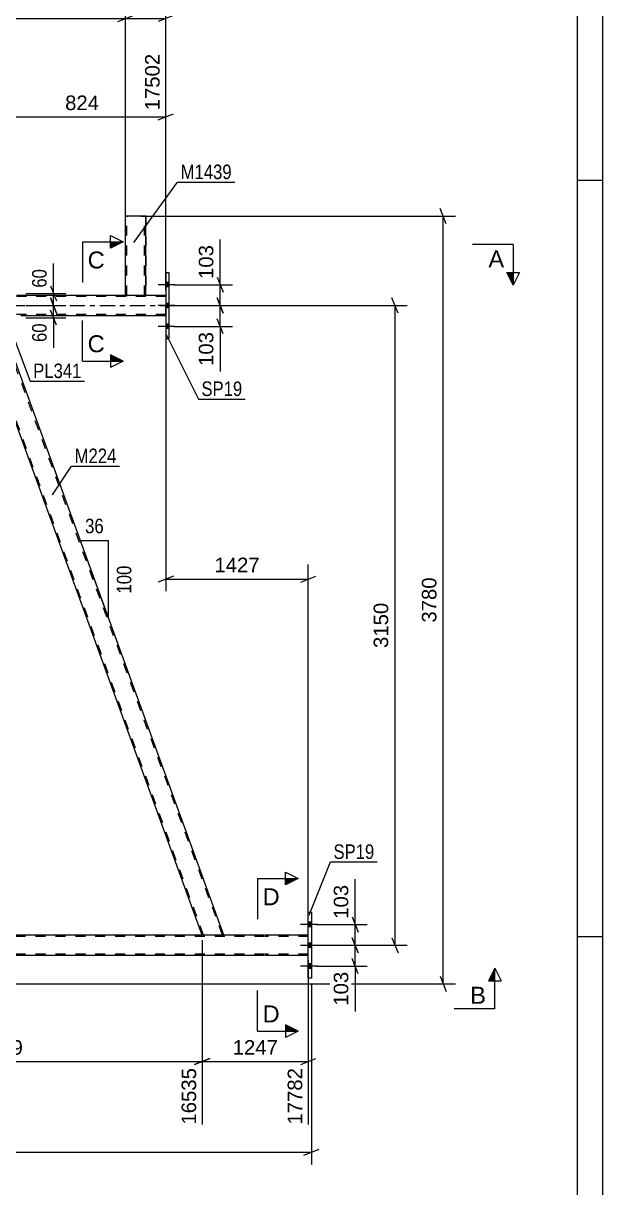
# Model space of a CAD drawing. Header units: millimetres. Extents: x -57 to 784, y -422 to 172.
# Drawn here: x 669.8 to 783.9, y -173.7 to 55.6 of the extents above; entities that cross this region are included whole.
import ezdxf

# ---------------------------------------------------------------- set-up
doc = ezdxf.new("R2010")
doc.units = ezdxf.units.MM
doc.linetypes.add('DXK_LINE_DOT2', pattern=[3.9198, 1.9599, -1.9599])
doc.linetypes.add('DXK_LINE_DOT3', pattern=[5.9187, 2.979, -0.9799, 0.9799, -0.9799])
doc.styles.add('Arial', font='ARIAL.TTF', dxfattribs={"height": 0.2})
doc.styles.add('Arial Narrow', font='ARIALN.TTF', dxfattribs={"height": 0.2})

# ---------------------------------------------------------------- blocks, each defined once
blk = doc.blocks.new('Unknown-122571766-1115')
at = {"color": 5, "linetype": 'Continuous'}
for p, q in [((783.89, -422.36), (783.89, 171.64)), ((778.89, -417.36), (778.89, 166.64)), ((783.89, 24.64), (778.89, 24.64)), ((783.89, -124.36), (778.89, -124.36))]:
    blk.add_line(p, q, dxfattribs=at)
blk = doc.blocks.new('Bolt-122571766-3546 - 3505')
at = {"linetype": 'Continuous'}
for points in [[(698.49, 3.66), (698.49, 4.54), (697.85, 4.54), (697.85, 3.66)], [(698.49, 3.66), (698.49, 4.54), (697.85, 4.54), (697.85, 3.66)], [(698.49, 3.66), (698.49, 4.54), (697.85, 4.54), (697.85, 3.66)], [(698.49, -0.46), (698.49, 0.42), (697.85, 0.42), (697.85, -0.46)], [(698.49, -0.46), (698.49, 0.42), (697.85, 0.42), (697.85, -0.46)], [(698.49, -4.54), (698.49, -3.66), (697.85, -3.66), (697.85, -4.54)], [(698.49, -4.54), (698.49, -3.66), (697.85, -3.66), (697.85, -4.54)], [(698.49, -4.54), (698.49, -3.66), (697.85, -3.66), (697.85, -4.54)]]:
    blk.add_hatch(color=1, dxfattribs=at).paths.add_polyline_path(points)
at = {"color": 1, "linetype": 'Continuous'}
for p, q in [((699.65, 4.1), (696.33, 4.1)), ((699.65, 4.1), (696.33, 4.1)), ((699.65, 4.1), (696.33, 4.1)), ((698.49, 4.54), (697.85, 4.54)), ((698.49, 4.54), (697.85, 4.54)), ((698.49, 4.54), (697.85, 4.54)), ((698.49, 3.66), (697.85, 3.66)), ((698.49, 3.66), (697.85, 3.66)), ((698.49, 3.66), (697.85, 3.66)), ((698.49, 0.42), (697.85, 0.42)), ((698.49, 0.42), (697.85, 0.42)), ((699.65, -0.02), (696.33, -0.02)), ((699.65, -0.02), (696.33, -0.02)), ((698.49, -0.46), (697.85, -0.46)), ((698.49, -0.46), (697.85, -0.46)), ((699.65, -4.1), (696.33, -4.1)), ((699.65, -4.1), (696.33, -4.1)), ((699.65, -4.1), (696.33, -4.1)), ((698.49, -3.66), (697.85, -3.66)), ((698.49, -3.66), (697.85, -3.66)), ((698.49, -3.66), (697.85, -3.66)), ((698.49, -4.54), (697.85, -4.54)), ((698.49, -4.54), (697.85, -4.54)), ((698.49, -4.54), (697.85, -4.54))]:
    blk.add_line(p, q, dxfattribs=at)
blk = doc.blocks.new('Bolt-122571766-3547 - 3505')
at = {"linetype": 'Continuous'}
for points in [[(726.56, -122.34), (726.56, -121.46), (725.92, -121.46), (725.92, -122.34)], [(726.56, -122.34), (726.56, -121.46), (725.92, -121.46), (725.92, -122.34)], [(726.56, -122.34), (726.56, -121.46), (725.92, -121.46), (725.92, -122.34)], [(726.56, -126.46), (726.56, -125.58), (725.92, -125.58), (725.92, -126.46)], [(726.56, -126.46), (726.56, -125.58), (725.92, -125.58), (725.92, -126.46)], [(726.56, -130.54), (726.56, -129.66), (725.92, -129.66), (725.92, -130.54)], [(726.56, -130.54), (726.56, -129.66), (725.92, -129.66), (725.92, -130.54)], [(726.56, -130.54), (726.56, -129.66), (725.92, -129.66), (725.92, -130.54)]]:
    blk.add_hatch(color=1, dxfattribs=at).paths.add_polyline_path(points)
at = {"color": 1, "linetype": 'Continuous'}
for p, q in [((726.56, -121.46), (725.92, -121.46)), ((726.56, -121.46), (725.92, -121.46)), ((726.56, -121.46), (725.92, -121.46)), ((727.72, -121.9), (724.4, -121.9)), ((727.72, -121.9), (724.4, -121.9)), ((727.72, -121.9), (724.4, -121.9)), ((726.56, -122.34), (725.92, -122.34)), ((726.56, -122.34), (725.92, -122.34)), ((726.56, -122.34), (725.92, -122.34)), ((727.72, -126.02), (724.4, -126.02)), ((727.72, -126.02), (724.4, -126.02)), ((726.56, -125.58), (725.92, -125.58)), ((726.56, -125.58), (725.92, -125.58)), ((726.56, -126.46), (725.92, -126.46)), ((726.56, -126.46), (725.92, -126.46)), ((727.72, -130.1), (724.4, -130.1)), ((727.72, -130.1), (724.4, -130.1)), ((727.72, -130.1), (724.4, -130.1)), ((726.56, -129.66), (725.92, -129.66)), ((726.56, -129.66), (725.92, -129.66)), ((726.56, -129.66), (725.92, -129.66)), ((726.56, -130.54), (725.92, -130.54)), ((726.56, -130.54), (725.92, -130.54)), ((726.56, -130.54), (725.92, -130.54))]:
    blk.add_line(p, q, dxfattribs=at)
blk = doc.blocks.new('Part-122571766-3979 - 3505')
at = {"color": 7, "linetype": 'DXK_LINE_DOT2'}
for p, q in [((717.3, -124.24), (43.63, -124.24)), ((709.3, -124), (705.04, -124)), ((725.92, -124.24), (717.4, -124.24)), ((725.92, -128), (725.92, -124)), ((717.3, -127.76), (43.63, -127.76)), ((725.92, -127.76), (717.4, -127.76))]:
    blk.add_line(p, q, dxfattribs=at)
at = {"color": 2, "linetype": 'Continuous'}
for p, q in [((705.04, -124), (630.36, -124)), ((717.3, -124), (709.3, -124)), ((725.92, -124), (717.4, -124)), ((717.3, -128), (630.36, -128)), ((725.92, -128), (717.4, -128))]:
    blk.add_line(p, q, dxfattribs=at)
blk = doc.blocks.new('Part-122571766-4073 - 3505')
at = {"color": 2, "linetype": 'Continuous'}
for p, q in [((689.92, 17.6), (689.92, 17.6)), ((689.92, 2), (689.92, 17.6)), ((689.92, 17.6), (689.96, 17.6)), ((689.96, 17.6), (690.06, 17.6)), ((690.06, 17.6), (690.22, 17.6)), ((693.62, 17.6), (690.22, 17.6)), ((693.62, 17.6), (693.78, 17.6)), ((693.78, 17.6), (693.88, 17.6)), ((693.88, 17.6), (693.92, 17.6)), ((693.92, 17.6), (693.92, 17.6)), ((693.92, 2), (693.92, 17.6)), ((689.92, 2), (689.92, 2)), ((689.95, 2), (689.92, 2)), ((690.06, 2), (689.95, 2)), ((690.21, 2), (690.06, 2)), ((693.62, 2), (690.21, 2)), ((693.78, 2), (693.62, 2)), ((693.88, 2), (693.78, 2)), ((693.92, 2), (693.88, 2)), ((693.92, 2), (693.92, 2))]:
    blk.add_line(p, q, dxfattribs=at)
at = {"color": 7, "linetype": 'DXK_LINE_DOT2'}
for p, q in [((689.92, 2), (689.92, 17.6)), ((689.96, 17.6), (689.92, 17.6)), ((690.06, 17.6), (689.96, 17.6)), ((690.18, 17.6), (690.06, 17.6)), ((690.16, 2), (690.16, 17.6)), ((690.16, 2), (690.16, 17.6)), ((690.16, 17.6), (690.16, 17.6)), ((690.16, 17.6), (690.18, 17.6)), ((690.16, 17.6), (690.18, 17.6)), ((693.62, 17.6), (690.18, 17.6)), ((693.53, 17.6), (690.18, 17.6)), ((690.18, 17.6), (690.22, 17.6)), ((690.22, 17.6), (690.23, 17.6)), ((690.23, 17.6), (690.31, 17.6)), ((693.61, 17.6), (690.31, 17.6)), ((693.53, 17.6), (693.61, 17.6)), ((693.61, 17.6), (693.62, 17.6)), ((693.61, 17.6), (693.66, 17.6)), ((693.62, 17.6), (693.66, 17.6)), ((693.78, 17.6), (693.62, 17.6)), ((693.66, 17.6), (693.68, 17.6)), ((693.66, 17.6), (693.68, 17.6)), ((693.68, 2), (693.68, 17.6)), ((693.68, 2), (693.68, 17.6)), ((693.68, 17.6), (693.68, 17.6)), ((693.88, 17.6), (693.78, 17.6)), ((693.92, 17.6), (693.88, 17.6)), ((693.92, 17.6), (693.92, 2)), ((689.92, 2), (689.95, 2)), ((689.95, 2), (690.06, 2)), ((690.06, 2), (690.21, 2)), ((690.16, 2), (690.16, 2)), ((690.17, 2), (690.16, 2)), ((690.16, 2), (690.17, 2)), ((690.23, 2), (690.17, 2)), ((690.17, 2), (690.21, 2)), ((693.62, 2), (690.21, 2)), ((690.21, 2), (690.23, 2)), ((693.53, 2), (690.23, 2)), ((690.23, 2), (690.3, 2)), ((693.66, 2), (690.3, 2)), ((693.61, 2), (693.53, 2)), ((693.66, 2), (693.61, 2)), ((693.62, 2), (693.78, 2)), ((693.68, 2), (693.66, 2)), ((693.66, 2), (693.68, 2)), ((693.68, 2), (693.68, 2)), ((693.78, 2), (693.88, 2)), ((693.88, 2), (693.92, 2))]:
    blk.add_line(p, q, dxfattribs=at)
blk = doc.blocks.new('Part-122571766-3698 - 3505')
at = {"color": 7, "linetype": 'DXK_LINE_DOT2'}
for p, q in [((664.89, -2), (660.64, -2)), ((662.18, -6.25), (660.64, -2)), ((705.3, -124), (660.89, -2)), ((709.04, -124), (664.64, -2)), ((665.04, -2.4), (664.89, -2)), ((705.3, -124), (705.32, -124))]:
    blk.add_line(p, q, dxfattribs=at)
at = {"color": 2, "linetype": 'Continuous'}
for p, q in [((709.3, -124), (665.04, -2.4)), ((705.04, -124), (662.18, -6.25)), ((709.26, -124), (705.04, -124)), ((709.3, -124), (709.26, -124))]:
    blk.add_line(p, q, dxfattribs=at)
blk = doc.blocks.new('Part-122571766-3728 - 3505')
at = {"color": 2, "linetype": 'Continuous'}
for p, q in [((697.85, 6.5), (698.49, 6.5)), ((697.85, 6.5), (697.85, -6.5)), ((698.49, 6.5), (698.49, -6.5)), ((697.85, -6.5), (698.49, -6.5))]:
    blk.add_line(p, q, dxfattribs=at)
blk = doc.blocks.new('Part-122571766-3733 - 3505')
at = {"color": 2, "linetype": 'Continuous'}
for p, q in [((725.92, -132.5), (725.92, -119.5)), ((725.92, -119.5), (726.56, -119.5)), ((726.56, -119.5), (726.56, -132.5)), ((726.56, -132.5), (725.92, -132.5))]:
    blk.add_line(p, q, dxfattribs=at)
blk = doc.blocks.new('Part-122571766-3974 - 3505')
at = {"color": 7, "linetype": 'DXK_LINE_DOT2'}
for p, q in [((697.85, 1.76), (33.83, 1.76)), ((693.92, 2), (95.3, 2)), ((697.85, -2), (697.85, 2)), ((697.85, -1.76), (33.83, -1.76))]:
    blk.add_line(p, q, dxfattribs=at)
at = {"color": 7, "linetype": 'DXK_LINE_DOT3'}
blk.add_line((33.83, 0), (707.85, 0), dxfattribs=at)
at = {"color": 2, "linetype": 'Continuous'}
for p, q in [((689.92, 2), (669.31, 2)), ((697.85, 2), (693.92, 2)), ((697.85, -2), (669.31, -2))]:
    blk.add_line(p, q, dxfattribs=at)
blk = doc.blocks.new('StraightDimension-122571766-4910 - 3505')
at = {"color": 7, "linetype": 'Continuous'}
for p, q in [((753.09, 16.1), (751.89, 19.1)), ((692.92, 17.6), (754.89, 17.6)), ((752.49, -133.6), (752.49, 17.6)), ((751.89, -132.1), (753.09, -135.1)), ((623.76, -133.6), (754.89, -133.6))]:
    blk.add_line(p, q, dxfattribs=at)
at = {"color": 0}
blk.add_wipeout([(751.74, -52.96), (747.54, -52.96), (747.54, -63.05), (751.74, -63.05)], dxfattribs=at)
at = {"color": 3, "style": 'Arial'}
blk.add_text('3780', height=2.865, rotation=90.0002, dxfattribs=at).set_placement((751.14, -62.45))
blk = doc.blocks.new('StraightDimension-122571766-4899 - 3505')
at = {"color": 7, "linetype": 'Continuous'}
for p, q in [((726.56, -133.5), (726.56, -169.15)), ((-0.64, -166.75), (726.56, -166.75)), ((725.06, -167.35), (728.06, -166.15))]:
    blk.add_line(p, q, dxfattribs=at)
blk = doc.blocks.new('AngleDimension-122571766-4202 - 3505')
at = {"color": 7, "linetype": 'Continuous'}
for p, q in [((684.52, -55.93), (681.04, -46.35)), ((686.58, -46.35), (681.04, -46.35)), ((686.58, -61.58), (681.04, -46.35)), ((686.58, -61.58), (686.58, -46.35))]:
    blk.add_line(p, q, dxfattribs=at)
at = {"color": 0}
for points in [[(686.24, -45.45), (686.24, -41.25), (681.38, -41.25), (681.38, -45.45)], [(691.68, -50.62), (687.48, -50.62), (687.48, -57.31), (691.68, -57.31)]]:
    blk.add_wipeout(points, dxfattribs=at)
at = {"color": 3, "style": 'Arial Narrow'}
blk.add_text('36', height=2.863, dxfattribs=at).set_placement((681.98, -44.85))
blk.add_text('100', height=2.863, rotation=90.0002, dxfattribs=at).set_placement((691.08, -56.71))
blk = doc.blocks.new('StraightDimension-122571766-4716 - 3505')
at = {"color": 7, "linetype": 'Continuous'}
for p, q in [((697.85, 3), (697.85, 73.45)), ((689.92, 16.17), (689.92, 68.95)), ((688.42, 55.93), (691.42, 57.13)), ((689.92, 56.53), (697.85, 56.53)), ((699.35, 57.13), (696.35, 55.93))]:
    blk.add_line(p, q, dxfattribs=at)
at = {"color": 0}
blk.add_wipeout([(697.82, 57.28), (697.82, 61.48), (689.95, 61.48), (689.95, 57.28)], dxfattribs=at)
at = {"color": 0, "linetype": 'Continuous'}
blk.add_wipeout([(697.25, 74.05), (693.05, 74.05), (693.05, 61.73), (697.25, 61.73)], dxfattribs=at)
at = {"color": 3, "linetype": 'Continuous', "style": 'Arial'}
blk.add_text('17502', height=2.865, rotation=90.0002, dxfattribs=at).set_placement((696.65, 62.33))
at = {"color": 3, "style": 'Arial'}
blk.add_text('198', height=2.865, dxfattribs=at).set_placement((690.55, 57.88))
blk = doc.blocks.new('StraightDimension-122571766-4865 - 3505')
at = {"color": 7, "linetype": 'Continuous'}
for p, q in [((699.49, 0), (710.97, 0)), ((707.97, 1.5), (709.17, -1.5)), ((708.57, -4.1), (708.57, 0)), ((699.49, -4.1), (710.97, -4.1)), ((709.17, -5.6), (707.97, -2.6))]:
    blk.add_line(p, q, dxfattribs=at)
at = {"color": 0}
blk.add_wipeout([(707.82, -4.63), (703.62, -4.63), (703.62, -12.5), (707.82, -12.5)], dxfattribs=at)
at = {"color": 7, "linetype": 'Continuous'}
blk.add_line((708.57, -4.1), (708.57, -13.02), dxfattribs=at)
blk.add_line((708.57, -4.1), (708.57, -13.02), dxfattribs=at)
at = {"color": 3, "style": 'Arial'}
blk.add_text('103', height=2.865, rotation=90.0002, dxfattribs=at).set_placement((707.22, -11.9))
blk = doc.blocks.new('StraightDimension-122571766-11221 - 3505')
at = {"color": 7, "linetype": 'Continuous'}
for p, q in [((698.85, 0), (745.4, 0)), ((743.6, -1.5), (742.4, 1.5)), ((743, -126), (743, 0)), ((726.92, -126), (745.4, -126)), ((742.4, -124.5), (743.6, -127.5))]:
    blk.add_line(p, q, dxfattribs=at)
at = {"color": 0}
blk.add_wipeout([(742.25, -57.95), (738.05, -57.95), (738.05, -68.05), (742.25, -68.05)], dxfattribs=at)
at = {"color": 3, "style": 'Arial'}
blk.add_text('3150', height=2.865, rotation=90.0002, dxfattribs=at).set_placement((741.65, -67.45))
blk = doc.blocks.new('StraightDimension-122571766-4402 - 3505')
at = {"color": 7, "linetype": 'Continuous'}
blk.add_line((714.13, -124), (659.28, -124), dxfattribs=at)
blk = doc.blocks.new('StraightDimension-122571766-4437 - 3505')
at = {"color": 7, "linetype": 'Continuous'}
for p, q in [((670.31, 2.4), (678.15, 2.4)), ((675.15, 3.9), (676.35, 0.9)), ((675.75, 0), (675.75, 2.4)), ((676.35, -1.5), (675.15, 1.5)), ((670.31, 0), (678.15, 0))]:
    blk.add_line(p, q, dxfattribs=at)
at = {"color": 0}
blk.add_wipeout([(675, 7.78), (670.8, 7.78), (670.8, 2.92), (675, 2.92)], dxfattribs=at)
at = {"color": 7, "linetype": 'Continuous'}
blk.add_line((675.75, 2.4), (675.75, 8.31), dxfattribs=at)
blk.add_line((675.75, 2.4), (675.75, 8.31), dxfattribs=at)
at = {"color": 3, "style": 'Arial Narrow'}
blk.add_text('60', height=2.863, rotation=90.0002, dxfattribs=at).set_placement((674.4, 3.52))
blk = doc.blocks.new('StraightDimension-122571766-4446 - 3505')
at = {"color": 7, "linetype": 'Continuous'}
for p, q in [((675.15, 1.5), (676.35, -1.5)), ((670.31, 0), (678.15, 0)), ((676.35, -3.9), (675.15, -0.9)), ((675.75, -2.4), (675.75, 0)), ((670.31, -2.4), (678.15, -2.4))]:
    blk.add_line(p, q, dxfattribs=at)
at = {"color": 0}
blk.add_wipeout([(675, -2.93), (670.8, -2.93), (670.8, -7.78), (675, -7.78)], dxfattribs=at)
at = {"color": 7, "linetype": 'Continuous'}
blk.add_line((675.75, -2.4), (675.75, -8.31), dxfattribs=at)
blk.add_line((675.75, -2.4), (675.75, -8.31), dxfattribs=at)
at = {"color": 3, "style": 'Arial Narrow'}
blk.add_text('60', height=2.863, rotation=90.0002, dxfattribs=at).set_placement((674.4, -7.18))
blk = doc.blocks.new('StraightDimension-122571766-4494 - 3505')
at = {"color": 7, "linetype": 'Continuous'}
for p, q in [((664.89, -1), (664.89, 54.06)), ((697.85, 3), (697.85, 49.56)), ((666.39, 37.74), (663.39, 36.54)), ((664.89, 37.14), (697.85, 37.14)), ((696.35, 36.54), (699.35, 37.74))]:
    blk.add_line(p, q, dxfattribs=at)
at = {"color": 0, "linetype": 'Continuous'}
blk.add_wipeout([(697.25, 50.16), (693.05, 50.16), (693.05, 37.84), (697.25, 37.84)], dxfattribs=at)
at = {"color": 0}
blk.add_wipeout([(685.31, 37.89), (685.31, 42.09), (677.44, 42.09), (677.44, 37.89)], dxfattribs=at)
at = {"color": 3, "linetype": 'Continuous', "style": 'Arial'}
blk.add_text('17502', height=2.865, rotation=90.0002, dxfattribs=at).set_placement((696.65, 38.44))
at = {"color": 3, "style": 'Arial'}
blk.add_text('824', height=2.865, dxfattribs=at).set_placement((678.04, 38.49))
blk = doc.blocks.new('StraightDimension-122571766-4722 - 3505')
at = {"color": 7, "linetype": 'Continuous'}
for p, q in [((655.3, 15.16), (655.3, 68.95)), ((689.92, 16.17), (689.92, 68.95)), ((656.8, 57.13), (653.8, 55.93)), ((655.3, 56.53), (689.92, 56.53)), ((688.42, 55.93), (691.42, 57.13))]:
    blk.add_line(p, q, dxfattribs=at)
at = {"color": 0, "linetype": 'Continuous'}
blk.add_wipeout([(689.32, 69.55), (685.12, 69.55), (685.12, 57.23), (689.32, 57.23)], dxfattribs=at)
at = {"color": 0}
blk.add_wipeout([(676.55, 57.28), (676.55, 61.48), (668.68, 61.48), (668.68, 57.28)], dxfattribs=at)
at = {"color": 3, "linetype": 'Continuous', "style": 'Arial'}
blk.add_text('17304', height=2.865, rotation=90.0002, dxfattribs=at).set_placement((688.72, 57.83))
at = {"color": 3, "style": 'Arial'}
blk.add_text('865', height=2.865, dxfattribs=at).set_placement((669.28, 57.88))
blk = doc.blocks.new('StraightDimension-122571766-4873 - 3505')
at = {"color": 7, "linetype": 'Continuous'}
for p, q in [((707.97, 5.6), (709.17, 2.6)), ((699.49, 4.1), (710.97, 4.1)), ((708.57, 0), (708.57, 4.1)), ((699.49, 0), (710.97, 0)), ((709.17, -1.5), (707.97, 1.5))]:
    blk.add_line(p, q, dxfattribs=at)
at = {"color": 0}
blk.add_wipeout([(707.82, 12.5), (703.62, 12.5), (703.62, 4.62), (707.82, 4.62)], dxfattribs=at)
at = {"color": 7, "linetype": 'Continuous'}
blk.add_line((708.57, 4.1), (708.57, 13.02), dxfattribs=at)
blk.add_line((708.57, 4.1), (708.57, 13.02), dxfattribs=at)
at = {"color": 3, "style": 'Arial'}
blk.add_text('103', height=2.865, rotation=90.0002, dxfattribs=at).set_placement((707.22, 5.23))
blk = doc.blocks.new('StraightDimension-122571766-4920 - 3505')
at = {"color": 7, "linetype": 'Continuous'}
for p, q in [((697.85, -3), (697.85, -56.27)), ((725.92, -123), (725.92, -51.02)), ((699.35, -53.27), (696.35, -54.47)), ((697.85, -53.87), (725.92, -53.87)), ((724.42, -54.47), (727.42, -53.27))]:
    blk.add_line(p, q, dxfattribs=at)
at = {"color": 0}
blk.add_wipeout([(716.93, -53.12), (716.93, -48.92), (706.84, -48.92), (706.84, -53.12)], dxfattribs=at)
at = {"color": 3, "style": 'Arial'}
blk.add_text('1427', height=2.865, dxfattribs=at).set_placement((707.44, -52.52))
blk = doc.blocks.new('StraightDimension-122571766-4925 - 3505')
at = {"color": 7, "linetype": 'Continuous'}
for p, q in [((734.54, -120.4), (735.74, -123.4)), ((727.56, -121.9), (737.54, -121.9)), ((735.14, -126), (735.14, -121.9)), ((727.24, -126), (737.54, -126)), ((735.74, -127.5), (734.54, -124.5))]:
    blk.add_line(p, q, dxfattribs=at)
at = {"color": 0}
blk.add_wipeout([(734.39, -113.5), (730.19, -113.5), (730.19, -121.38), (734.39, -121.38)], dxfattribs=at)
at = {"color": 7, "linetype": 'Continuous'}
blk.add_line((735.14, -121.9), (735.14, -112.98), dxfattribs=at)
blk.add_line((735.14, -121.9), (735.14, -112.98), dxfattribs=at)
at = {"color": 3, "style": 'Arial'}
blk.add_text('103', height=2.865, rotation=90.0002, dxfattribs=at).set_placement((733.79, -120.78))
blk = doc.blocks.new('StraightDimension-122571766-4935 - 3505')
at = {"color": 7, "linetype": 'Continuous'}
for p, q in [((727.24, -126), (737.54, -126)), ((734.54, -124.5), (735.74, -127.5)), ((735.14, -130.1), (735.14, -126)), ((727.56, -130.1), (737.54, -130.1)), ((735.74, -131.6), (734.54, -128.6))]:
    blk.add_line(p, q, dxfattribs=at)
at = {"color": 0}
blk.add_wipeout([(734.39, -130.63), (730.19, -130.63), (730.19, -138.5), (734.39, -138.5)], dxfattribs=at)
at = {"color": 7, "linetype": 'Continuous'}
blk.add_line((735.14, -130.1), (735.14, -139.02), dxfattribs=at)
blk.add_line((735.14, -130.1), (735.14, -139.02), dxfattribs=at)
at = {"color": 3, "style": 'Arial'}
blk.add_text('103', height=2.865, rotation=90.0002, dxfattribs=at).set_placement((733.79, -137.9))
blk = doc.blocks.new('StraightDimension-122571766-5208 - 3505')
at = {"color": 7, "linetype": 'Continuous'}
for p, q in [((625.48, -125), (625.48, -161.31)), ((705.04, -125), (705.04, -161.31)), ((626.98, -148.29), (623.98, -149.49)), ((625.48, -148.89), (705.04, -148.89)), ((703.54, -149.49), (706.54, -148.29))]:
    blk.add_line(p, q, dxfattribs=at)
at = {"color": 0}
blk.add_wipeout([(670.31, -148.14), (670.31, -143.94), (660.22, -143.94), (660.22, -148.14)], dxfattribs=at)
at = {"color": 0, "linetype": 'Continuous'}
blk.add_wipeout([(704.44, -149.59), (700.24, -149.59), (700.24, -161.91), (704.44, -161.91)], dxfattribs=at)
at = {"color": 3, "style": 'Arial'}
blk.add_text('1989', height=2.865, dxfattribs=at).set_placement((660.82, -147.54))
at = {"color": 3, "linetype": 'Continuous', "style": 'Arial'}
blk.add_text('16535', height=2.865, rotation=90.0002, dxfattribs=at).set_placement((703.84, -161.31))
blk = doc.blocks.new('StraightDimension-122571766-5224 - 3505')
at = {"color": 7, "linetype": 'Continuous'}
for p, q in [((705.04, -125), (705.04, -161.31)), ((725.92, -129), (725.92, -161.31)), ((706.54, -148.29), (703.54, -149.49)), ((705.04, -148.89), (725.92, -148.89)), ((724.42, -149.49), (727.42, -148.29))]:
    blk.add_line(p, q, dxfattribs=at)
at = {"color": 0}
blk.add_wipeout([(720.53, -148.14), (720.53, -143.94), (710.43, -143.94), (710.43, -148.14)], dxfattribs=at)
at = {"color": 0, "linetype": 'Continuous'}
blk.add_wipeout([(725.32, -149.59), (721.12, -149.59), (721.12, -161.91), (725.32, -161.91)], dxfattribs=at)
at = {"color": 3, "style": 'Arial'}
blk.add_text('1247', height=2.865, dxfattribs=at).set_placement((711.03, -147.54))
at = {"color": 3, "linetype": 'Continuous', "style": 'Arial'}
blk.add_text('17782', height=2.865, rotation=90.0002, dxfattribs=at).set_placement((724.72, -161.31))
blk = doc.blocks.new('SectionMark-122571766-5329 - 3505')
at = {"color": 6, "linetype": 'Continuous'}
for p, q in [((686.97, 13.8), (689.47, 12.55)), ((681.47, 12.55), (689.47, 12.55)), ((681.47, -10.95), (689.47, -10.95)), ((689.47, -10.95), (686.97, -12.2))]:
    blk.add_line(p, q, dxfattribs=at)
at = {"color": 0, "linetype": 'Continuous'}
for points in [[(685.84, 7.3), (685.84, 10.8), (682.47, 10.8), (682.47, 7.3)], [(685.84, -9.2), (685.84, -5.7), (682.47, -5.7), (682.47, -9.2)]]:
    blk.add_wipeout(points, dxfattribs=at)
at = {"linetype": 'Continuous'}
for points in [[(686.97, 11.3), (686.97, 12.55), (689.47, 12.55)], [(686.97, -10.95), (686.97, -9.7), (689.47, -10.95)]]:
    blk.add_hatch(color=6, dxfattribs=at).paths.add_polyline_path(points)
at = {"color": 6, "linetype": 'Continuous'}
for p, q in [((686.97, 11.3), (686.97, 13.8)), ((681.47, 12.55), (681.47, 4.55)), ((689.47, 12.55), (686.97, 11.3)), ((681.47, -10.95), (681.47, -2.95)), ((689.47, -10.95), (686.97, -9.7)), ((686.97, -9.7), (686.97, -12.2))]:
    blk.add_line(p, q, dxfattribs=at)
at = {"color": 3, "linetype": 'Continuous', "style": 'Arial'}
for p in [(682.47, 7.3), (682.47, -9.2)]:
    blk.add_text('C', height=3.34, dxfattribs=at).set_placement(p)
blk = doc.blocks.new('Mark-122571766-3648 - 3505')
at = {"color": 0}
blk.add_wipeout([(681.26, -14.29), (681.26, -11.29), (671.76, -11.29), (671.76, -14.29)], dxfattribs=at)
blk.add_wipeout([(681.26, -14.29), (681.26, -11.29), (671.76, -11.29), (671.76, -14.29)], dxfattribs=at)
at = {"color": 30, "linetype": 'Continuous'}
for p, q in [((665.52, 0.12), (671.16, -14.89)), ((671.16, -14.89), (681.86, -14.89))]:
    blk.add_line(p, q, dxfattribs=at)
at = {"color": 3, "style": 'Arial Narrow'}
blk.add_text('PL341', height=2.863, dxfattribs=at).set_placement((671.76, -14.29))
blk = doc.blocks.new('SectionMark-122571766-5339 - 3505')
at = {"color": 6, "linetype": 'Continuous'}
for p, q in [((721.42, -111.61), (723.92, -112.86)), ((715.92, -112.86), (723.92, -112.86)), ((715.92, -142.93), (723.92, -142.93)), ((723.92, -142.93), (721.42, -144.18))]:
    blk.add_line(p, q, dxfattribs=at)
at = {"color": 0, "linetype": 'Continuous'}
for points in [[(720.29, -118.11), (720.29, -114.61), (716.92, -114.61), (716.92, -118.11)], [(720.29, -141.18), (720.29, -137.68), (716.92, -137.68), (716.92, -141.18)]]:
    blk.add_wipeout(points, dxfattribs=at)
at = {"linetype": 'Continuous'}
for points in [[(721.42, -114.11), (721.42, -112.86), (723.92, -112.86)], [(721.42, -142.93), (721.42, -141.68), (723.92, -142.93)]]:
    blk.add_hatch(color=6, dxfattribs=at).paths.add_polyline_path(points)
at = {"color": 6, "linetype": 'Continuous'}
for p, q in [((721.42, -114.11), (721.42, -111.61)), ((715.92, -112.86), (715.92, -120.86)), ((723.92, -112.86), (721.42, -114.11)), ((715.92, -142.93), (715.92, -134.93)), ((723.92, -142.93), (721.42, -141.68)), ((721.42, -141.68), (721.42, -144.18))]:
    blk.add_line(p, q, dxfattribs=at)
at = {"color": 3, "linetype": 'Continuous', "style": 'Arial'}
for p in [(716.92, -118.11), (716.92, -141.18)]:
    blk.add_text('D', height=3.34, dxfattribs=at).set_placement(p)
blk = doc.blocks.new('Mark-122571766-3694 - 3505')
at = {"color": 0}
blk.add_wipeout([(688.14, -31.04), (688.14, -28.04), (679.92, -28.04), (679.92, -31.04)], dxfattribs=at)
blk.add_wipeout([(688.14, -31.04), (688.14, -28.04), (679.92, -28.04), (679.92, -31.04)], dxfattribs=at)
at = {"color": 30, "linetype": 'Continuous'}
for p, q in [((675.53, -37.25), (679.32, -31.64)), ((679.32, -31.64), (688.74, -31.64))]:
    blk.add_line(p, q, dxfattribs=at)
at = {"color": 3, "style": 'Arial Narrow'}
blk.add_text('M224', height=2.863, dxfattribs=at).set_placement((679.92, -31.04))
blk = doc.blocks.new('Mark-122571766-3724 - 3505')
at = {"color": 0}
blk.add_wipeout([(712.92, -17.82), (712.92, -14.82), (704.88, -14.82), (704.88, -17.82)], dxfattribs=at)
blk.add_wipeout([(712.92, -17.82), (712.92, -14.82), (704.88, -14.82), (704.88, -17.82)], dxfattribs=at)
at = {"color": 30, "linetype": 'Continuous'}
for p, q in [((697.91, -5.7), (704.28, -18.42)), ((704.28, -18.42), (713.52, -18.42))]:
    blk.add_line(p, q, dxfattribs=at)
at = {"color": 3, "style": 'Arial Narrow'}
blk.add_text('SP19', height=2.863, dxfattribs=at).set_placement((704.88, -17.82))
blk = doc.blocks.new('Mark-122571766-3729 - 3505')
at = {"color": 0}
blk.add_wipeout([(738.91, -108.99), (738.91, -105.99), (730.88, -105.99), (730.88, -108.99)], dxfattribs=at)
blk.add_wipeout([(738.91, -108.99), (738.91, -105.99), (730.88, -105.99), (730.88, -108.99)], dxfattribs=at)
at = {"color": 30, "linetype": 'Continuous'}
for p, q in [((726.11, -120.07), (730.28, -109.59)), ((730.28, -109.59), (739.51, -109.59))]:
    blk.add_line(p, q, dxfattribs=at)
at = {"color": 3, "style": 'Arial Narrow'}
blk.add_text('SP19', height=2.863, dxfattribs=at).set_placement((730.88, -108.99))
blk = doc.blocks.new('Mark-122571766-4069 - 3505')
at = {"color": 0}
blk.add_wipeout([(710.84, 24.89), (710.84, 27.89), (700.79, 27.89), (700.79, 24.89)], dxfattribs=at)
blk.add_wipeout([(710.84, 24.89), (710.84, 27.89), (700.79, 27.89), (700.79, 24.89)], dxfattribs=at)
at = {"color": 30, "linetype": 'Continuous'}
for p, q in [((691.6, 12.41), (700.19, 24.29)), ((700.19, 24.29), (711.44, 24.29))]:
    blk.add_line(p, q, dxfattribs=at)
at = {"color": 3, "style": 'Arial Narrow'}
blk.add_text('M1439', height=2.863, dxfattribs=at).set_placement((700.79, 24.89))
blk = doc.blocks.new('SectionMark-122571766-5335 - 3505')
at = {"color": 6, "linetype": 'Continuous'}
for p in [(766.24, 12), (767.49, 6.5)]:
    blk.add_line(p, (766.24, 4), dxfattribs=at)
at = {"color": 0, "linetype": 'Continuous'}
blk.add_wipeout([(764.49, 7.5), (764.49, 11), (761.38, 11), (761.38, 7.5)], dxfattribs=at)
at = {"linetype": 'Continuous'}
blk.add_hatch(color=6, dxfattribs=at).paths.add_polyline_path([(764.99, 6.5), (766.24, 6.5), (766.24, 4)])
at = {"color": 6, "linetype": 'Continuous'}
for p, q in [((766.24, 12), (758.24, 12)), ((764.99, 6.5), (767.49, 6.5)), ((766.24, 4), (764.99, 6.5))]:
    blk.add_line(p, q, dxfattribs=at)
at = {"color": 3, "linetype": 'Continuous', "style": 'Arial'}
blk.add_text('A', height=3.34, dxfattribs=at).set_placement((761.38, 7.5))
blk = doc.blocks.new('SectionMark-122571766-5337 - 3505')
at = {"color": 6, "linetype": 'Continuous'}
for p, q in [((762.66, -138.5), (762.66, -130.5)), ((762.66, -130.5), (763.91, -133))]:
    blk.add_line(p, q, dxfattribs=at)
at = {"color": 0, "linetype": 'Continuous'}
blk.add_wipeout([(760.91, -137.5), (760.91, -134), (757.8, -134), (757.8, -137.5)], dxfattribs=at)
at = {"linetype": 'Continuous'}
blk.add_hatch(color=6, dxfattribs=at).paths.add_polyline_path([(762.66, -133), (761.41, -133), (762.66, -130.5)])
at = {"color": 6, "linetype": 'Continuous'}
for p, q in [((762.66, -130.5), (761.41, -133)), ((761.41, -133), (763.91, -133)), ((762.66, -138.5), (754.66, -138.5))]:
    blk.add_line(p, q, dxfattribs=at)
at = {"color": 3, "linetype": 'Continuous', "style": 'Arial'}
blk.add_text('B', height=3.34, dxfattribs=at).set_placement((757.8, -137.5))

msp = doc.modelspace()

# ---------------------------------------------------------------- block references
for name in ['Unknown-122571766-1115', 'Part-122571766-4073 - 3505', 'Part-122571766-3728 - 3505', 'Bolt-122571766-3546 - 3505', 'Part-122571766-3974 - 3505', 'Part-122571766-3698 - 3505', 'Bolt-122571766-3547 - 3505', 'Part-122571766-3733 - 3505', 'Part-122571766-3979 - 3505']:
    msp.add_blockref(name, (0, 0))

# ---------------------------------------------------------------- next in the draw order: block references
msp.add_blockref('StraightDimension-122571766-4910 - 3505', (0, 0))

# ---------------------------------------------------------------- next in the draw order: block references
for name in ['StraightDimension-122571766-4716 - 3505', 'StraightDimension-122571766-4899 - 3505']:
    msp.add_blockref(name, (0, 0))

# ---------------------------------------------------------------- next in the draw order: block references
for name in ['StraightDimension-122571766-4865 - 3505', 'AngleDimension-122571766-4202 - 3505']:
    msp.add_blockref(name, (0, 0))

# ---------------------------------------------------------------- next in the draw order: block references
msp.add_blockref('StraightDimension-122571766-11221 - 3505', (0, 0))

# ---------------------------------------------------------------- next in the draw order: block references
msp.add_blockref('StraightDimension-122571766-4402 - 3505', (0, 0))

# ---------------------------------------------------------------- next in the draw order: block references
for name in ['StraightDimension-122571766-4437 - 3505', 'StraightDimension-122571766-4920 - 3505', 'Mark-122571766-3694 - 3505', 'StraightDimension-122571766-5208 - 3505']:
    msp.add_blockref(name, (0, 0))

# ---------------------------------------------------------------- next in the draw order: block references
for name in ['StraightDimension-122571766-4446 - 3505', 'Mark-122571766-3724 - 3505', 'StraightDimension-122571766-4925 - 3505']:
    msp.add_blockref(name, (0, 0))

# ---------------------------------------------------------------- next in the draw order: block references
for name in ['StraightDimension-122571766-4494 - 3505', 'Mark-122571766-3729 - 3505', 'StraightDimension-122571766-4935 - 3505']:
    msp.add_blockref(name, (0, 0))

# ---------------------------------------------------------------- next in the draw order: block references
for name in ['StraightDimension-122571766-4722 - 3505', 'SectionMark-122571766-5329 - 3505', 'StraightDimension-122571766-4873 - 3505', 'StraightDimension-122571766-5224 - 3505']:
    msp.add_blockref(name, (0, 0))

# ---------------------------------------------------------------- next in the draw order: block references
for name in ['Mark-122571766-4069 - 3505', 'Mark-122571766-3648 - 3505', 'SectionMark-122571766-5339 - 3505']:
    msp.add_blockref(name, (0, 0))

# ---------------------------------------------------------------- next in the draw order: block references
for name in ['SectionMark-122571766-5335 - 3505', 'SectionMark-122571766-5337 - 3505']:
    msp.add_blockref(name, (0, 0))

doc.saveas('drawing.dxf')
